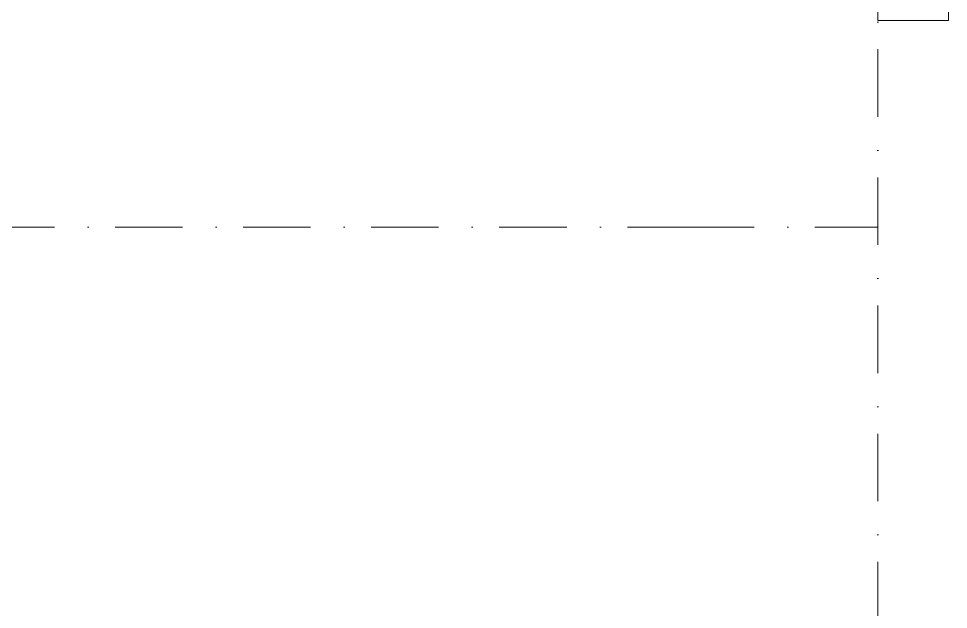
# Model space of a CAD drawing. Header units: feet. Extents: x -10410 to 374725, y -46422 to 88923.
# Drawn here: x 11671 to 16539, y 38786 to 41876 of the extents above; entities that cross this region are included whole.
import ezdxf
from ezdxf.enums import TextEntityAlignment as Align

# ---------------------------------------------------------------- set-up
doc = ezdxf.new("R2010")
doc.units = ezdxf.units.FT
doc.header["$MEASUREMENT"] = 0
doc.linetypes.add('Штрихпунктирная', pattern=[670.277762, 352.777767, -176.388884, 0, -141.111112])
doc.layers.add('Интерьер - Мебель', color=7, linetype='Continuous')
doc.layers.add('Элемент Модели - Оси', color=7, linetype='Continuous')
doc.layers.add('Интерьер - Мебель_Ном._пера__7', color=7, linetype='Continuous', lineweight=20)
doc.layers.add('Элемент Модели - Оси_Ном._пера__1', color=7, linetype='Continuous', lineweight=20)
doc.layers.add('Элемент Модели - Оси_Ном._пера__94', color=7, linetype='Continuous', lineweight=5, true_color=0xdc4f00)
doc.styles.add('СГЕНЕРИР_СТИЛЬ_1', font='arial.ttf')

# ---------------------------------------------------------------- blocks, each defined once
blk = doc.blocks.new('Руст Угловой 18')
at = {"layer": 'Интерьер - Мебель_Ном._пера__7', "linetype": 'Continuous'}
for p, q in [((70, 300), (0, 300)), ((0, 300), (0, 0)), ((70, -70), (70, 300)), ((0, 0), (-500, 0)), ((-500, 0), (-500, -70)), ((-500, -70), (70, -70))]:
    blk.add_line(p, q, dxfattribs=at)
blk = doc.blocks.new('Стандартный Маркер Сетки')
at = {"layer": 'Элемент Модели - Оси_Ном._пера__94', "linetype": 'Штрихпунктирная'}
for p, q in [((1000, 0), (17400, 0)), ((17400, 0), (18400, 0))]:
    blk.add_line(p, q, dxfattribs=at)
at = {"layer": 'Элемент Модели - Оси_Ном._пера__1', "style": 'СГЕНЕРИР_СТИЛЬ_1'}
blk.add_attdef('AC_MarkerText_1', text='', height=350, dxfattribs=at).set_placement((-500, 20.0005), align=Align.MIDDLE_CENTER)
blk = doc.blocks.new('Стандартный Маркер Сетки_5')
at = {"layer": 'Элемент Модели - Оси_Ном._пера__94', "linetype": 'Штрихпунктирная'}
blk.add_line((1000, 0), (15208.9, 0), dxfattribs=at)
at = {"layer": 'Элемент Модели - Оси_Ном._пера__1', "style": 'СГЕНЕРИР_СТИЛЬ_1'}
blk.add_attdef('AC_MarkerText_1', text='', height=350, rotation=90, dxfattribs=at).set_placement((16708.9, 20), align=Align.MIDDLE_CENTER)

msp = doc.modelspace()

# ---------------------------------------------------------------- block references
at = {"layer": 'Интерьер - Мебель', "color": 214, "linetype": 'Continuous', "lineweight": 20, "xscale": -1, "zscale": 1000, "rotation": 90}
msp.add_blockref('Руст Угловой 18', (16469.27818, 41935.75029), dxfattribs=at)
at = {"layer": 'Элемент Модели - Оси', "color": 8, "linetype": 'Continuous', "lineweight": 20, "zscale": 1000, "rotation": 270}
msp.add_blockref('Стандартный Маркер Сетки_5', (16169.27818, 51430.93789), dxfattribs=at)
at = {"layer": 'Элемент Модели - Оси', "color": 8, "linetype": 'Continuous', "lineweight": 20, "zscale": 1000}
msp.add_blockref('Стандартный Маркер Сетки', (-2230.72182, 40785.75029), dxfattribs=at)

doc.saveas('drawing.dxf')
